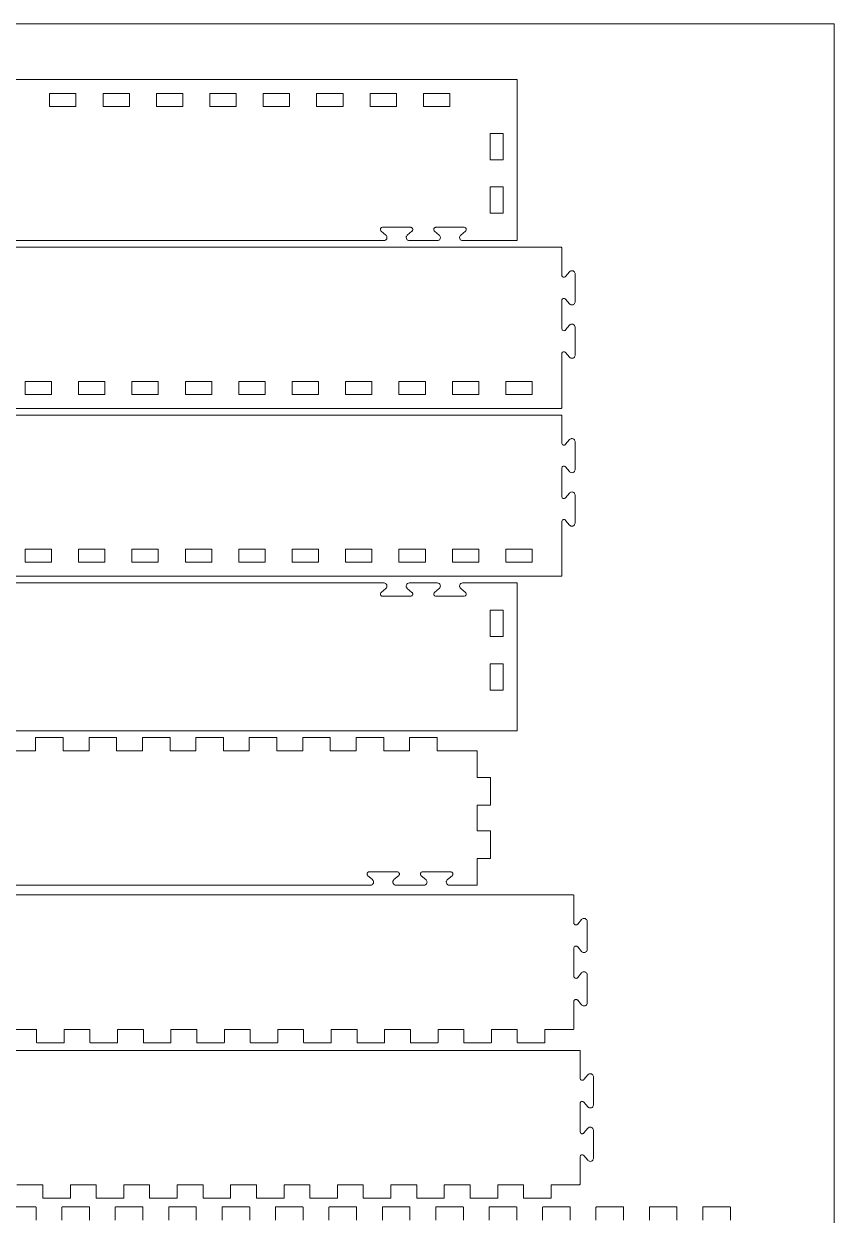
# Model space of a CAD drawing. Header units: millimetres. Extents: x -311 to 454, y -467 to 466.
# Drawn here: x 272 to 454.1, y 145 to 412.6 of the extents above; entities that cross this region are included whole.
import ezdxf

# ---------------------------------------------------------------- set-up
doc = ezdxf.new("R2010")
doc.units = ezdxf.units.MM
doc.header["$MEASUREMENT"] = 0
doc.layers.add('Layer 1', color=7, linetype='Continuous')

# ---------------------------------------------------------------- blocks, each defined once
blk = doc.blocks.new('block 49')
at = {"layer": 'Layer 1', "lineweight": 0}
for points in [[(430.76, 143.81), (430.76, 146.71), (430.76, 146.73), (430.73, 146.78), (430.68, 146.81), (430.66, 146.81), (424.66, 146.81), (424.64, 146.81), (424.59, 146.78), (424.56, 146.73), (424.56, 146.71), (424.56, 143.81)], [(418.76, 143.81), (418.76, 146.71), (418.76, 146.73), (418.73, 146.78), (418.68, 146.81), (418.66, 146.81), (412.66, 146.81), (412.64, 146.81), (412.59, 146.78), (412.56, 146.73), (412.56, 146.71), (412.56, 143.81)], [(406.76, 143.81), (406.76, 146.71), (406.76, 146.73), (406.73, 146.78), (406.68, 146.81), (406.66, 146.81), (400.66, 146.81), (400.64, 146.81), (400.59, 146.78), (400.56, 146.73), (400.56, 146.71), (400.56, 143.81)], [(394.76, 143.81), (394.76, 146.71), (394.76, 146.73), (394.73, 146.78), (394.68, 146.81), (394.66, 146.81), (388.66, 146.81), (388.64, 146.81), (388.59, 146.78), (388.56, 146.73), (388.56, 146.71), (388.56, 143.81)], [(382.76, 143.81), (382.76, 146.71), (382.76, 146.73), (382.73, 146.78), (382.68, 146.81), (382.66, 146.81), (376.66, 146.81), (376.64, 146.81), (376.59, 146.78), (376.56, 146.73), (376.56, 146.71), (376.56, 143.81)], [(370.76, 143.81), (370.76, 146.71), (370.76, 146.73), (370.73, 146.78), (370.68, 146.81), (370.66, 146.81), (364.66, 146.81), (364.64, 146.81), (364.59, 146.78), (364.56, 146.73), (364.56, 146.71), (364.56, 143.81)], [(358.76, 143.81), (358.76, 146.71), (358.76, 146.73), (358.73, 146.78), (358.68, 146.81), (358.66, 146.81), (352.66, 146.81), (352.64, 146.81), (352.59, 146.78), (352.56, 146.73), (352.56, 146.71), (352.56, 143.81)], [(346.76, 143.81), (346.76, 146.71), (346.76, 146.73), (346.73, 146.78), (346.68, 146.81), (346.66, 146.81), (340.66, 146.81), (340.64, 146.81), (340.59, 146.78), (340.56, 146.73), (340.56, 146.71), (340.56, 143.81)], [(334.76, 143.81), (334.76, 146.71), (334.76, 146.73), (334.73, 146.78), (334.68, 146.81), (334.66, 146.81), (328.66, 146.81), (328.64, 146.81), (328.59, 146.78), (328.56, 146.73), (328.56, 146.71), (328.56, 143.81)], [(322.76, 143.81), (322.76, 146.71), (322.76, 146.73), (322.73, 146.78), (322.68, 146.81), (322.66, 146.81), (316.66, 146.81), (316.64, 146.81), (316.59, 146.78), (316.56, 146.73), (316.56, 146.71), (316.56, 143.81)], [(310.76, 143.81), (310.76, 146.71), (310.76, 146.73), (310.73, 146.78), (310.68, 146.81), (310.66, 146.81), (304.66, 146.81), (304.64, 146.81), (304.59, 146.78), (304.56, 146.73), (304.56, 146.71), (304.56, 143.81)], [(298.76, 143.81), (298.76, 146.71), (298.76, 146.73), (298.73, 146.78), (298.68, 146.81), (298.66, 146.81), (292.66, 146.81), (292.64, 146.81), (292.59, 146.78), (292.56, 146.73), (292.56, 146.71), (292.56, 143.81)], [(286.76, 143.81), (286.76, 146.71), (286.76, 146.73), (286.73, 146.78), (286.68, 146.81), (286.66, 146.81), (280.66, 146.81), (280.64, 146.81), (280.59, 146.78), (280.56, 146.73), (280.56, 146.71), (280.56, 143.81)], [(274.76, 143.81), (274.76, 146.71), (274.76, 146.73), (274.73, 146.78), (274.68, 146.81), (274.66, 146.81), (268.66, 146.81)]]:
    blk.add_lwpolyline(points, dxfattribs=at)
blk = doc.blocks.new('block 298')
at = {"layer": 'Layer 1', "lineweight": 0}
blk.add_lwpolyline([(115.76, 219.1), (343.76, 219.1), (349.9, 219.1), (349.95, 219.1), (350.11, 219.13), (350.27, 219.2), (350.3, 219.23), (350.33, 219.25), (350.45, 219.37), (350.54, 219.53), (350.56, 219.56), (350.57, 219.59), (350.6, 219.77), (350.58, 219.95), (350.57, 219.98), (350.56, 220.02), (350.49, 220.17), (350.38, 220.31), (350.35, 220.34), (349.3, 221.22), (349.28, 221.23), (349.2, 221.33), (349.14, 221.45), (349.14, 221.47), (349.13, 221.49), (349.14, 221.75), (349.15, 221.77), (349.16, 221.79), (349.22, 221.9), (349.31, 222), (349.33, 222.01), (349.35, 222.02), (349.47, 222.08), (349.58, 222.1), (349.62, 222.1), (355.9, 222.1), (355.93, 222.1), (356.05, 222.08), (356.16, 222.02), (356.18, 222.01), (356.2, 222), (356.29, 221.9), (356.36, 221.79), (356.37, 221.77), (356.38, 221.75), (356.39, 221.49), (356.38, 221.47), (356.37, 221.45), (356.32, 221.33), (356.24, 221.23), (356.22, 221.22), (355.17, 220.34), (355.14, 220.31), (355.03, 220.17), (354.95, 220.02), (354.94, 219.98), (354.93, 219.95), (354.92, 219.77), (354.95, 219.59), (354.96, 219.56), (354.97, 219.53), (355.06, 219.37), (355.19, 219.25), (355.22, 219.23), (355.25, 219.2), (355.41, 219.13), (355.57, 219.1), (355.62, 219.1), (361.9, 219.1), (361.95, 219.1), (362.11, 219.13), (362.27, 219.2), (362.3, 219.23), (362.33, 219.25), (362.45, 219.37), (362.54, 219.53), (362.56, 219.56), (362.57, 219.59), (362.6, 219.77), (362.58, 219.95), (362.57, 219.98), (362.56, 220.02), (362.49, 220.17), (362.38, 220.31), (362.35, 220.34), (361.3, 221.22), (361.28, 221.23), (361.2, 221.33), (361.14, 221.45), (361.14, 221.47), (361.13, 221.49), (361.14, 221.75), (361.15, 221.77), (361.16, 221.79), (361.22, 221.9), (361.31, 222), (361.33, 222.01), (361.35, 222.02), (361.47, 222.08), (361.58, 222.1), (361.62, 222.1), (367.9, 222.1), (367.93, 222.1), (368.05, 222.08), (368.16, 222.02), (368.18, 222.01), (368.2, 222), (368.29, 221.9), (368.36, 221.79), (368.37, 221.77), (368.38, 221.75), (368.39, 221.49), (368.38, 221.47), (368.37, 221.45), (368.32, 221.33), (368.24, 221.23), (368.22, 221.22), (367.17, 220.34), (367.14, 220.31), (367.03, 220.17), (366.95, 220.02), (366.94, 219.98), (366.93, 219.95), (366.92, 219.77), (366.95, 219.59), (366.96, 219.56), (366.97, 219.53), (367.06, 219.37), (367.19, 219.25), (367.22, 219.23), (367.25, 219.2), (367.41, 219.13), (367.57, 219.1), (367.62, 219.1), (373.76, 219.1), (373.77, 219.1), (373.83, 219.13), (373.86, 219.18), (373.86, 219.2), (373.86, 225.1), (376.76, 225.1), (376.77, 225.1), (376.83, 225.13), (376.86, 225.18), (376.86, 225.2), (376.86, 231.2), (376.86, 231.22), (376.83, 231.27), (376.77, 231.3), (376.76, 231.3), (373.86, 231.3), (373.86, 237.1), (376.76, 237.1), (376.77, 237.1), (376.83, 237.13), (376.86, 237.18), (376.86, 237.2), (376.86, 243.2), (376.86, 243.22), (376.83, 243.27), (376.77, 243.3), (376.76, 243.3), (373.86, 243.3), (373.86, 249.2), (373.86, 249.22), (373.83, 249.27), (373.77, 249.3), (373.76, 249.3), (364.86, 249.3), (364.86, 252.2), (364.86, 252.22), (364.83, 252.27), (364.77, 252.3), (364.76, 252.3), (358.76, 252.3), (358.74, 252.3), (358.69, 252.27), (358.66, 252.22), (358.66, 252.2), (358.66, 249.3), (352.86, 249.3), (352.86, 252.2), (352.86, 252.22), (352.83, 252.27), (352.77, 252.3), (352.76, 252.3), (346.76, 252.3), (346.74, 252.3), (346.69, 252.27), (346.66, 252.22), (346.66, 252.2), (346.66, 249.3), (340.86, 249.3), (340.86, 252.2), (340.86, 252.22), (340.83, 252.27), (340.77, 252.3), (340.76, 252.3), (334.76, 252.3), (334.74, 252.3), (334.69, 252.27), (334.66, 252.22), (334.66, 252.2), (334.66, 249.3), (328.86, 249.3), (328.86, 252.2), (328.86, 252.22), (328.83, 252.27), (328.77, 252.3), (328.76, 252.3), (322.76, 252.3), (322.74, 252.3), (322.69, 252.27), (322.66, 252.22), (322.66, 252.2), (322.66, 249.3), (316.86, 249.3), (316.86, 252.2), (316.86, 252.22), (316.83, 252.27), (316.77, 252.3), (316.76, 252.3), (310.76, 252.3), (310.74, 252.3), (310.69, 252.27), (310.66, 252.22), (310.66, 252.2), (310.66, 249.3), (304.86, 249.3), (304.86, 252.2), (304.86, 252.22), (304.83, 252.27), (304.77, 252.3), (304.76, 252.3), (298.76, 252.3), (298.74, 252.3), (298.69, 252.27), (298.66, 252.22), (298.66, 252.2), (298.66, 249.3), (292.86, 249.3), (292.86, 252.2), (292.86, 252.22), (292.83, 252.27), (292.77, 252.3), (292.76, 252.3), (286.76, 252.3), (286.74, 252.3), (286.69, 252.27), (286.66, 252.22), (286.66, 252.2), (286.66, 249.3), (280.86, 249.3), (280.86, 252.2), (280.86, 252.22), (280.83, 252.27), (280.78, 252.3), (280.76, 252.3), (274.76, 252.3), (274.74, 252.3), (274.69, 252.27), (274.66, 252.22), (274.66, 252.2), (274.66, 249.3), (268.86, 249.3)], dxfattribs=at)
blk = doc.blocks.new('block 299')
at = {"layer": 'Layer 1', "lineweight": 0}
blk.add_lwpolyline([(88.76, 253.8), (376.76, 253.8), (382.76, 253.8), (382.77, 253.8), (382.83, 253.83), (382.86, 253.88), (382.86, 253.9), (382.86, 256.9), (382.86, 286.9), (382.86, 286.92), (382.83, 286.97), (382.77, 287), (382.76, 287), (376.76, 287), (370.62, 287), (370.57, 287), (370.41, 286.97), (370.25, 286.89), (370.22, 286.87), (370.19, 286.85), (370.06, 286.73), (369.97, 286.57), (369.96, 286.54), (369.95, 286.51), (369.92, 286.33), (369.93, 286.16), (369.94, 286.12), (369.95, 286.08), (370.03, 285.93), (370.14, 285.79), (370.17, 285.76), (371.22, 284.88), (371.24, 284.87), (371.32, 284.77), (371.37, 284.66), (371.38, 284.63), (371.39, 284.61), (371.38, 284.35), (371.37, 284.33), (371.36, 284.31), (371.29, 284.2), (371.21, 284.11), (371.19, 284.09), (371.16, 284.08), (370.96, 284), (370.9, 284), (364.62, 284), (364.58, 284), (364.47, 284.02), (364.35, 284.08), (364.33, 284.09), (364.31, 284.11), (364.22, 284.2), (364.16, 284.31), (364.15, 284.33), (364.14, 284.35), (364.13, 284.61), (364.14, 284.63), (364.14, 284.66), (364.2, 284.77), (364.28, 284.87), (364.3, 284.88), (365.35, 285.76), (365.38, 285.79), (365.49, 285.93), (365.56, 286.08), (365.57, 286.12), (365.58, 286.16), (365.6, 286.33), (365.57, 286.51), (365.56, 286.54), (365.54, 286.57), (365.45, 286.73), (365.33, 286.85), (365.3, 286.87), (365.27, 286.89), (365.11, 286.97), (364.95, 287), (364.9, 287), (358.62, 287), (358.56, 287), (358.41, 286.97), (358.25, 286.89), (358.22, 286.87), (358.19, 286.85), (358.06, 286.73), (357.97, 286.57), (357.96, 286.54), (357.95, 286.51), (357.92, 286.33), (357.93, 286.16), (357.94, 286.12), (357.95, 286.08), (358.03, 285.93), (358.14, 285.79), (358.17, 285.76), (359.22, 284.88), (359.24, 284.87), (359.32, 284.77), (359.37, 284.66), (359.38, 284.63), (359.39, 284.61), (359.38, 284.35), (359.37, 284.33), (359.36, 284.31), (359.29, 284.2), (359.2, 284.11), (359.18, 284.09), (359.16, 284.08), (359.05, 284.02), (358.93, 284), (358.9, 284), (352.62, 284), (352.58, 284), (352.47, 284.02), (352.35, 284.08), (352.33, 284.09), (352.31, 284.11), (352.22, 284.2), (352.16, 284.31), (352.15, 284.33), (352.14, 284.35), (352.13, 284.61), (352.14, 284.63), (352.14, 284.66), (352.2, 284.77), (352.28, 284.87), (352.3, 284.88), (353.35, 285.76), (353.38, 285.79), (353.49, 285.93), (353.56, 286.08), (353.57, 286.12), (353.58, 286.16), (353.6, 286.33), (353.57, 286.51), (353.56, 286.54), (353.54, 286.57), (353.45, 286.73), (353.33, 286.85), (353.3, 286.87), (353.27, 286.89), (353.11, 286.97), (352.95, 287), (352.9, 287), (346.76, 287), (118.76, 287)], dxfattribs=at)
blk = doc.blocks.new('block 300')
at = {"layer": 'Layer 1', "lineweight": 0}
blk.add_lwpolyline([(379.72, 265.9), (379.72, 262.94), (376.8, 262.94), (376.8, 268.86), (379.72, 268.86), (379.72, 265.9)], dxfattribs=at)
blk = doc.blocks.new('block 301')
at = {"layer": 'Layer 1', "lineweight": 0}
blk.add_lwpolyline([(379.72, 277.9), (379.72, 274.94), (376.8, 274.94), (376.8, 280.86), (379.72, 280.86), (379.72, 277.9)], dxfattribs=at)
blk = doc.blocks.new('block 319')
at = {"layer": 'Layer 1', "lineweight": 0}
blk.add_lwpolyline([(275.26, 291.64), (272.3, 291.64), (272.3, 294.56), (278.22, 294.56), (278.22, 291.64), (275.26, 291.64)], dxfattribs=at)
blk = doc.blocks.new('block 320')
at = {"layer": 'Layer 1', "lineweight": 0}
blk.add_lwpolyline([(287.26, 291.64), (284.3, 291.64), (284.3, 294.56), (290.22, 294.56), (290.22, 291.64), (287.26, 291.64)], dxfattribs=at)
blk = doc.blocks.new('block 321')
at = {"layer": 'Layer 1', "lineweight": 0}
blk.add_lwpolyline([(299.26, 291.64), (296.3, 291.64), (296.3, 294.56), (302.22, 294.56), (302.22, 291.64), (299.26, 291.64)], dxfattribs=at)
blk = doc.blocks.new('block 322')
at = {"layer": 'Layer 1', "lineweight": 0}
blk.add_lwpolyline([(311.26, 291.64), (308.3, 291.64), (308.3, 294.56), (314.22, 294.56), (314.22, 291.64), (311.26, 291.64)], dxfattribs=at)
blk = doc.blocks.new('block 323')
at = {"layer": 'Layer 1', "lineweight": 0}
blk.add_lwpolyline([(323.26, 291.64), (320.3, 291.64), (320.3, 294.56), (326.22, 294.56), (326.22, 291.64), (323.26, 291.64)], dxfattribs=at)
blk = doc.blocks.new('block 324')
at = {"layer": 'Layer 1', "lineweight": 0}
blk.add_lwpolyline([(335.26, 291.64), (332.3, 291.64), (332.3, 294.56), (338.22, 294.56), (338.22, 291.64), (335.26, 291.64)], dxfattribs=at)
blk = doc.blocks.new('block 325')
at = {"layer": 'Layer 1', "lineweight": 0}
blk.add_lwpolyline([(347.26, 291.64), (344.3, 291.64), (344.3, 294.56), (350.22, 294.56), (350.22, 291.64), (347.26, 291.64)], dxfattribs=at)
blk = doc.blocks.new('block 326')
at = {"layer": 'Layer 1', "lineweight": 0}
blk.add_lwpolyline([(359.26, 291.64), (356.3, 291.64), (356.3, 294.56), (362.22, 294.56), (362.22, 291.64), (359.26, 291.64)], dxfattribs=at)
blk = doc.blocks.new('block 327')
at = {"layer": 'Layer 1', "lineweight": 0}
blk.add_lwpolyline([(371.26, 291.64), (368.3, 291.64), (368.3, 294.56), (374.22, 294.56), (374.22, 291.64), (371.26, 291.64)], dxfattribs=at)
blk = doc.blocks.new('block 328')
at = {"layer": 'Layer 1', "lineweight": 0}
blk.add_lwpolyline([(383.26, 291.64), (380.3, 291.64), (380.3, 294.56), (386.22, 294.56), (386.22, 291.64), (383.26, 291.64)], dxfattribs=at)
blk = doc.blocks.new('block 329')
at = {"layer": 'Layer 1', "lineweight": 0}
blk.add_lwpolyline([(85.76, 288.5), (392.76, 288.5), (392.77, 288.5), (392.83, 288.53), (392.86, 288.58), (392.86, 288.6), (392.86, 294.6), (392.86, 300.74), (392.86, 300.81), (392.93, 301), (392.95, 301.02), (392.96, 301.05), (393.05, 301.14), (393.16, 301.2), (393.19, 301.21), (393.21, 301.22), (393.46, 301.23), (393.49, 301.22), (393.51, 301.22), (393.63, 301.16), (393.72, 301.08), (393.74, 301.06), (394.62, 300.01), (394.64, 299.98), (394.78, 299.87), (394.94, 299.79), (394.98, 299.78), (395.01, 299.78), (395.19, 299.76), (395.36, 299.79), (395.4, 299.8), (395.43, 299.81), (395.58, 299.91), (395.71, 300.03), (395.73, 300.06), (395.75, 300.09), (395.83, 300.25), (395.86, 300.41), (395.86, 300.46), (395.86, 306.74), (395.86, 306.79), (395.83, 306.95), (395.75, 307.11), (395.73, 307.14), (395.71, 307.17), (395.58, 307.3), (395.43, 307.39), (395.4, 307.4), (395.36, 307.41), (395.19, 307.44), (395.01, 307.42), (394.98, 307.42), (394.94, 307.41), (394.78, 307.33), (394.64, 307.22), (394.62, 307.19), (393.74, 306.14), (393.72, 306.12), (393.63, 306.04), (393.51, 305.98), (393.49, 305.98), (393.46, 305.97), (393.21, 305.98), (393.19, 305.99), (393.16, 306), (393.05, 306.07), (392.96, 306.15), (392.95, 306.18), (392.93, 306.2), (392.88, 306.31), (392.86, 306.42), (392.86, 306.46), (392.86, 312.74), (392.86, 312.81), (392.93, 313), (392.95, 313.03), (392.96, 313.05), (393.05, 313.14), (393.16, 313.2), (393.19, 313.21), (393.21, 313.22), (393.46, 313.23), (393.49, 313.22), (393.51, 313.22), (393.63, 313.16), (393.72, 313.08), (393.74, 313.06), (394.62, 312.01), (394.64, 311.99), (394.78, 311.87), (394.94, 311.79), (394.98, 311.78), (395.01, 311.78), (395.19, 311.76), (395.36, 311.79), (395.4, 311.8), (395.43, 311.82), (395.58, 311.91), (395.71, 312.03), (395.73, 312.06), (395.75, 312.09), (395.83, 312.25), (395.86, 312.41), (395.86, 312.46), (395.86, 318.74), (395.86, 318.79), (395.83, 318.95), (395.75, 319.11), (395.73, 319.14), (395.71, 319.17), (395.58, 319.3), (395.43, 319.39), (395.4, 319.4), (395.36, 319.41), (395.19, 319.44), (395.01, 319.43), (394.98, 319.41), (394.94, 319.41), (394.78, 319.33), (394.64, 319.22), (394.62, 319.19), (393.74, 318.14), (393.72, 318.12), (393.63, 318.04), (393.51, 317.99), (393.49, 317.98), (393.46, 317.97), (393.21, 317.98), (393.19, 317.99), (393.16, 318), (393.05, 318.06), (392.96, 318.15), (392.95, 318.17), (392.93, 318.19), (392.88, 318.31), (392.86, 318.42), (392.86, 318.46), (392.86, 324.6), (392.86, 324.62), (392.83, 324.67), (392.77, 324.7), (392.76, 324.7), (85.76, 324.7)], dxfattribs=at)
blk = doc.blocks.new('block 345')
at = {"layer": 'Layer 1', "lineweight": 0}
blk.add_lwpolyline([(275.26, 329.34), (272.3, 329.34), (272.3, 332.26), (278.22, 332.26), (278.22, 329.34), (275.26, 329.34)], dxfattribs=at)
blk = doc.blocks.new('block 346')
at = {"layer": 'Layer 1', "lineweight": 0}
blk.add_lwpolyline([(287.26, 329.34), (284.3, 329.34), (284.3, 332.26), (290.22, 332.26), (290.22, 329.34), (287.26, 329.34)], dxfattribs=at)
blk = doc.blocks.new('block 347')
at = {"layer": 'Layer 1', "lineweight": 0}
blk.add_lwpolyline([(299.26, 329.34), (296.3, 329.34), (296.3, 332.26), (302.22, 332.26), (302.22, 329.34), (299.26, 329.34)], dxfattribs=at)
blk = doc.blocks.new('block 348')
at = {"layer": 'Layer 1', "lineweight": 0}
blk.add_lwpolyline([(311.26, 329.34), (308.3, 329.34), (308.3, 332.26), (314.22, 332.26), (314.22, 329.34), (311.26, 329.34)], dxfattribs=at)
blk = doc.blocks.new('block 349')
at = {"layer": 'Layer 1', "lineweight": 0}
blk.add_lwpolyline([(323.26, 329.34), (320.3, 329.34), (320.3, 332.26), (326.22, 332.26), (326.22, 329.34), (323.26, 329.34)], dxfattribs=at)
blk = doc.blocks.new('block 350')
at = {"layer": 'Layer 1', "lineweight": 0}
blk.add_lwpolyline([(335.26, 329.34), (332.3, 329.34), (332.3, 332.26), (338.22, 332.26), (338.22, 329.34), (335.26, 329.34)], dxfattribs=at)
blk = doc.blocks.new('block 351')
at = {"layer": 'Layer 1', "lineweight": 0}
blk.add_lwpolyline([(347.26, 329.34), (344.3, 329.34), (344.3, 332.26), (350.22, 332.26), (350.22, 329.34), (347.26, 329.34)], dxfattribs=at)
blk = doc.blocks.new('block 352')
at = {"layer": 'Layer 1', "lineweight": 0}
blk.add_lwpolyline([(359.26, 329.34), (356.3, 329.34), (356.3, 332.26), (362.22, 332.26), (362.22, 329.34), (359.26, 329.34)], dxfattribs=at)
blk = doc.blocks.new('block 353')
at = {"layer": 'Layer 1', "lineweight": 0}
blk.add_lwpolyline([(371.26, 329.34), (368.3, 329.34), (368.3, 332.26), (374.22, 332.26), (374.22, 329.34), (371.26, 329.34)], dxfattribs=at)
blk = doc.blocks.new('block 354')
at = {"layer": 'Layer 1', "lineweight": 0}
blk.add_lwpolyline([(383.26, 329.34), (380.3, 329.34), (380.3, 332.26), (386.22, 332.26), (386.22, 329.34), (383.26, 329.34)], dxfattribs=at)
blk = doc.blocks.new('block 355')
at = {"layer": 'Layer 1', "lineweight": 0}
blk.add_lwpolyline([(85.76, 326.2), (392.76, 326.2), (392.77, 326.2), (392.83, 326.23), (392.86, 326.28), (392.86, 326.3), (392.86, 332.3), (392.86, 338.44), (392.86, 338.48), (392.88, 338.59), (392.93, 338.7), (392.95, 338.73), (392.96, 338.75), (393.05, 338.84), (393.16, 338.9), (393.19, 338.91), (393.21, 338.92), (393.46, 338.93), (393.49, 338.92), (393.51, 338.92), (393.63, 338.86), (393.72, 338.78), (393.74, 338.76), (394.62, 337.71), (394.64, 337.69), (394.78, 337.57), (394.94, 337.49), (394.98, 337.48), (395.01, 337.48), (395.19, 337.46), (395.36, 337.49), (395.4, 337.5), (395.43, 337.52), (395.58, 337.6), (395.71, 337.73), (395.73, 337.76), (395.75, 337.79), (395.83, 337.95), (395.86, 338.11), (395.86, 338.16), (395.86, 344.44), (395.86, 344.49), (395.83, 344.65), (395.75, 344.81), (395.73, 344.84), (395.71, 344.87), (395.58, 344.99), (395.43, 345.09), (395.4, 345.1), (395.36, 345.11), (395.19, 345.14), (395.01, 345.13), (394.98, 345.11), (394.94, 345.11), (394.78, 345.03), (394.64, 344.92), (394.62, 344.89), (393.74, 343.84), (393.72, 343.82), (393.63, 343.74), (393.51, 343.69), (393.49, 343.68), (393.46, 343.67), (393.21, 343.68), (393.19, 343.69), (393.16, 343.7), (393.05, 343.76), (392.96, 343.85), (392.95, 343.87), (392.93, 343.9), (392.86, 344.1), (392.86, 344.16), (392.86, 350.44), (392.86, 350.48), (392.88, 350.59), (392.93, 350.71), (392.95, 350.73), (392.96, 350.75), (393.05, 350.84), (393.16, 350.9), (393.19, 350.91), (393.21, 350.92), (393.46, 350.93), (393.49, 350.92), (393.51, 350.91), (393.63, 350.86), (393.72, 350.78), (393.74, 350.76), (394.62, 349.71), (394.64, 349.68), (394.78, 349.57), (394.94, 349.49), (394.98, 349.49), (395.01, 349.48), (395.19, 349.46), (395.36, 349.49), (395.4, 349.5), (395.43, 349.52), (395.58, 349.61), (395.71, 349.73), (395.73, 349.76), (395.75, 349.79), (395.83, 349.95), (395.86, 350.11), (395.86, 350.16), (395.86, 356.44), (395.86, 356.49), (395.83, 356.65), (395.75, 356.81), (395.73, 356.84), (395.71, 356.87), (395.58, 357), (395.43, 357.08), (395.4, 357.1), (395.36, 357.11), (395.19, 357.14), (395.01, 357.13), (394.98, 357.12), (394.94, 357.11), (394.78, 357.03), (394.64, 356.92), (394.62, 356.89), (393.74, 355.84), (393.72, 355.82), (393.63, 355.74), (393.51, 355.68), (393.49, 355.68), (393.46, 355.67), (393.21, 355.68), (393.19, 355.69), (393.16, 355.7), (393.05, 355.77), (392.96, 355.85), (392.95, 355.87), (392.93, 355.9), (392.88, 356.01), (392.86, 356.13), (392.86, 356.16), (392.86, 362.3), (392.86, 362.32), (392.83, 362.37), (392.77, 362.4), (392.76, 362.4), (85.76, 362.4)], dxfattribs=at)
blk = doc.blocks.new('block 356')
at = {"layer": 'Layer 1', "lineweight": 0}
blk.add_lwpolyline([(118.76, 363.9), (346.76, 363.9), (352.9, 363.9), (352.95, 363.9), (353.11, 363.93), (353.27, 364.01), (353.3, 364.03), (353.33, 364.05), (353.45, 364.18), (353.54, 364.33), (353.56, 364.36), (353.57, 364.39), (353.6, 364.57), (353.58, 364.75), (353.57, 364.78), (353.56, 364.82), (353.49, 364.98), (353.38, 365.11), (353.35, 365.13), (352.3, 366.02), (352.28, 366.03), (352.2, 366.13), (352.14, 366.25), (352.14, 366.27), (352.13, 366.3), (352.14, 366.55), (352.15, 366.57), (352.16, 366.6), (352.22, 366.7), (352.31, 366.8), (352.33, 366.81), (352.35, 366.82), (352.47, 366.88), (352.58, 366.9), (352.62, 366.9), (358.9, 366.9), (358.93, 366.9), (359.05, 366.88), (359.16, 366.82), (359.18, 366.81), (359.2, 366.8), (359.29, 366.7), (359.36, 366.6), (359.37, 366.57), (359.38, 366.55), (359.39, 366.3), (359.38, 366.27), (359.37, 366.25), (359.32, 366.13), (359.24, 366.03), (359.22, 366.02), (358.17, 365.13), (358.14, 365.11), (358.03, 364.98), (357.95, 364.82), (357.94, 364.78), (357.93, 364.75), (357.92, 364.57), (357.95, 364.39), (357.96, 364.36), (357.97, 364.33), (358.06, 364.18), (358.19, 364.05), (358.22, 364.03), (358.25, 364.01), (358.41, 363.93), (358.56, 363.9), (358.62, 363.9), (364.9, 363.9), (364.95, 363.9), (365.11, 363.93), (365.27, 364.01), (365.3, 364.03), (365.33, 364.05), (365.45, 364.18), (365.54, 364.33), (365.56, 364.36), (365.57, 364.39), (365.6, 364.57), (365.58, 364.75), (365.57, 364.78), (365.56, 364.82), (365.49, 364.98), (365.38, 365.11), (365.35, 365.13), (364.3, 366.02), (364.28, 366.03), (364.2, 366.13), (364.14, 366.25), (364.14, 366.27), (364.13, 366.3), (364.14, 366.55), (364.15, 366.57), (364.16, 366.6), (364.22, 366.7), (364.31, 366.8), (364.33, 366.81), (364.35, 366.82), (364.47, 366.88), (364.58, 366.9), (364.62, 366.9), (370.9, 366.9), (370.97, 366.9), (371.16, 366.82), (371.19, 366.81), (371.21, 366.8), (371.29, 366.7), (371.36, 366.6), (371.37, 366.57), (371.38, 366.55), (371.39, 366.3), (371.38, 366.27), (371.37, 366.25), (371.32, 366.13), (371.24, 366.03), (371.22, 366.02), (370.17, 365.13), (370.14, 365.11), (370.03, 364.98), (369.95, 364.82), (369.94, 364.78), (369.93, 364.75), (369.92, 364.57), (369.95, 364.39), (369.96, 364.36), (369.97, 364.33), (370.06, 364.18), (370.19, 364.05), (370.22, 364.03), (370.25, 364.01), (370.41, 363.93), (370.57, 363.9), (370.62, 363.9), (376.76, 363.9), (382.76, 363.9), (382.77, 363.9), (382.83, 363.93), (382.86, 363.98), (382.86, 364), (382.86, 394), (382.86, 400), (382.86, 400.02), (382.83, 400.07), (382.77, 400.1), (382.76, 400.1), (376.76, 400.1), (88.76, 400.1)], dxfattribs=at)
blk = doc.blocks.new('block 357')
at = {"layer": 'Layer 1', "lineweight": 0}
blk.add_lwpolyline([(379.72, 373), (379.72, 370.04), (376.8, 370.04), (376.8, 375.96), (379.72, 375.96), (379.72, 373)], dxfattribs=at)
blk = doc.blocks.new('block 358')
at = {"layer": 'Layer 1', "lineweight": 0}
blk.add_lwpolyline([(379.72, 385), (379.72, 382.04), (376.8, 382.04), (376.8, 387.96), (379.72, 387.96), (379.72, 385)], dxfattribs=at)
blk = doc.blocks.new('block 359')
at = {"layer": 'Layer 1', "lineweight": 0}
blk.add_lwpolyline([(364.76, 396.96), (367.72, 396.96), (367.72, 394.04), (361.8, 394.04), (361.8, 396.96), (364.76, 396.96)], dxfattribs=at)
blk = doc.blocks.new('block 360')
at = {"layer": 'Layer 1', "lineweight": 0}
blk.add_lwpolyline([(352.76, 396.96), (355.72, 396.96), (355.72, 394.04), (349.8, 394.04), (349.8, 396.96), (352.76, 396.96)], dxfattribs=at)
blk = doc.blocks.new('block 361')
at = {"layer": 'Layer 1', "lineweight": 0}
blk.add_lwpolyline([(340.76, 396.96), (343.72, 396.96), (343.72, 394.04), (337.8, 394.04), (337.8, 396.96), (340.76, 396.96)], dxfattribs=at)
blk = doc.blocks.new('block 362')
at = {"layer": 'Layer 1', "lineweight": 0}
blk.add_lwpolyline([(328.76, 396.96), (331.72, 396.96), (331.72, 394.04), (325.8, 394.04), (325.8, 396.96), (328.76, 396.96)], dxfattribs=at)
blk = doc.blocks.new('block 363')
at = {"layer": 'Layer 1', "lineweight": 0}
blk.add_lwpolyline([(316.76, 396.96), (319.72, 396.96), (319.72, 394.04), (313.8, 394.04), (313.8, 396.96), (316.76, 396.96)], dxfattribs=at)
blk = doc.blocks.new('block 364')
at = {"layer": 'Layer 1', "lineweight": 0}
blk.add_lwpolyline([(304.76, 396.96), (307.72, 396.96), (307.72, 394.04), (301.8, 394.04), (301.8, 396.96), (304.76, 396.96)], dxfattribs=at)
blk = doc.blocks.new('block 365')
at = {"layer": 'Layer 1', "lineweight": 0}
blk.add_lwpolyline([(292.76, 396.96), (295.72, 396.96), (295.72, 394.04), (289.8, 394.04), (289.8, 396.96), (292.76, 396.96)], dxfattribs=at)
blk = doc.blocks.new('block 366')
at = {"layer": 'Layer 1', "lineweight": 0}
blk.add_lwpolyline([(280.76, 396.96), (283.72, 396.96), (283.72, 394.04), (277.8, 394.04), (277.8, 396.96), (280.76, 396.96)], dxfattribs=at)
blk = doc.blocks.new('block 385')
at = {"layer": 'Layer 1', "lineweight": 0}
blk.add_lwpolyline([(269.07, 186.7), (274.87, 186.7), (274.87, 183.8), (274.87, 183.78), (274.9, 183.73), (274.95, 183.7), (274.97, 183.7), (280.97, 183.7), (280.99, 183.7), (281.04, 183.73), (281.07, 183.78), (281.07, 183.8), (281.07, 186.7), (286.87, 186.7), (286.87, 183.8), (286.87, 183.78), (286.9, 183.73), (286.95, 183.7), (286.97, 183.7), (292.97, 183.7), (292.99, 183.7), (293.04, 183.73), (293.07, 183.78), (293.07, 183.8), (293.07, 186.7), (298.87, 186.7), (298.87, 183.8), (298.87, 183.78), (298.9, 183.73), (298.95, 183.7), (298.97, 183.7), (304.97, 183.7), (304.99, 183.7), (305.04, 183.73), (305.07, 183.78), (305.07, 183.8), (305.07, 186.7), (310.87, 186.7), (310.87, 183.8), (310.87, 183.78), (310.9, 183.73), (310.95, 183.7), (310.97, 183.7), (316.97, 183.7), (316.99, 183.7), (317.04, 183.73), (317.07, 183.78), (317.07, 183.8), (317.07, 186.7), (322.87, 186.7), (322.87, 183.8), (322.87, 183.78), (322.9, 183.73), (322.95, 183.7), (322.97, 183.7), (328.97, 183.7), (328.99, 183.7), (329.04, 183.73), (329.07, 183.78), (329.07, 183.8), (329.07, 186.7), (334.87, 186.7), (334.87, 183.8), (334.87, 183.78), (334.9, 183.73), (334.95, 183.7), (334.97, 183.7), (340.97, 183.7), (340.99, 183.7), (341.04, 183.73), (341.07, 183.78), (341.07, 183.8), (341.07, 186.7), (346.87, 186.7), (346.87, 183.8), (346.87, 183.78), (346.9, 183.73), (346.95, 183.7), (346.97, 183.7), (352.97, 183.7), (352.99, 183.7), (353.04, 183.73), (353.07, 183.78), (353.07, 183.8), (353.07, 186.7), (358.87, 186.7), (358.87, 183.8), (358.87, 183.78), (358.9, 183.73), (358.95, 183.7), (358.97, 183.7), (364.97, 183.7), (364.99, 183.7), (365.04, 183.73), (365.07, 183.78), (365.07, 183.8), (365.07, 186.7), (370.87, 186.7), (370.87, 183.8), (370.87, 183.78), (370.9, 183.73), (370.95, 183.7), (370.97, 183.7), (376.97, 183.7), (376.99, 183.7), (377.04, 183.73), (377.07, 183.78), (377.07, 183.8), (377.07, 186.7), (382.87, 186.7), (382.87, 183.8), (382.87, 183.78), (382.9, 183.73), (382.95, 183.7), (382.97, 183.7), (388.97, 183.7), (388.99, 183.7), (389.04, 183.73), (389.07, 183.78), (389.07, 183.8), (389.07, 186.7), (395.47, 186.7), (395.49, 186.7), (395.54, 186.73), (395.57, 186.78), (395.57, 186.8), (395.57, 192.94), (395.57, 192.98), (395.59, 193.09), (395.65, 193.2), (395.66, 193.23), (395.68, 193.25), (395.77, 193.34), (395.88, 193.4), (395.9, 193.41), (395.92, 193.42), (396.18, 193.43), (396.2, 193.42), (396.23, 193.42), (396.34, 193.36), (396.44, 193.28), (396.45, 193.26), (397.34, 192.21), (397.36, 192.19), (397.49, 192.07), (397.66, 191.99), (397.69, 191.98), (397.72, 191.98), (397.9, 191.96), (398.08, 191.99), (398.11, 192), (398.14, 192.02), (398.3, 192.1), (398.42, 192.23), (398.45, 192.26), (398.47, 192.29), (398.54, 192.45), (398.57, 192.61), (398.57, 192.66), (398.57, 198.94), (398.57, 198.99), (398.54, 199.15), (398.47, 199.31), (398.45, 199.34), (398.42, 199.37), (398.3, 199.49), (398.14, 199.59), (398.11, 199.6), (398.08, 199.61), (397.9, 199.64), (397.72, 199.63), (397.69, 199.61), (397.66, 199.61), (397.49, 199.53), (397.36, 199.42), (397.34, 199.39), (396.45, 198.34), (396.44, 198.32), (396.34, 198.24), (396.23, 198.19), (396.2, 198.18), (396.18, 198.17), (395.92, 198.18), (395.9, 198.19), (395.88, 198.2), (395.77, 198.26), (395.68, 198.35), (395.66, 198.37), (395.65, 198.4), (395.59, 198.51), (395.57, 198.62), (395.57, 198.66), (395.57, 204.94), (395.57, 205.01), (395.65, 205.21), (395.66, 205.23), (395.68, 205.25), (395.77, 205.34), (395.88, 205.4), (395.9, 205.41), (395.92, 205.42), (396.18, 205.43), (396.2, 205.42), (396.23, 205.41), (396.34, 205.36), (396.44, 205.28), (396.45, 205.26), (397.34, 204.21), (397.36, 204.18), (397.49, 204.07), (397.66, 204), (397.69, 203.99), (397.72, 203.97), (397.9, 203.96), (398.08, 203.99), (398.11, 204), (398.14, 204.02), (398.3, 204.11), (398.42, 204.23), (398.45, 204.26), (398.47, 204.29), (398.54, 204.45), (398.57, 204.61), (398.57, 204.66), (398.57, 210.94), (398.57, 210.99), (398.54, 211.15), (398.47, 211.31), (398.45, 211.34), (398.42, 211.37), (398.3, 211.5), (398.14, 211.58), (398.11, 211.6), (398.08, 211.61), (397.9, 211.64), (397.72, 211.63), (397.69, 211.62), (397.66, 211.61), (397.49, 211.53), (397.36, 211.42), (397.34, 211.39), (396.45, 210.34), (396.44, 210.32), (396.34, 210.24), (396.23, 210.18), (396.2, 210.18), (396.18, 210.17), (395.92, 210.18), (395.9, 210.19), (395.88, 210.2), (395.77, 210.27), (395.68, 210.35), (395.66, 210.37), (395.65, 210.4), (395.59, 210.51), (395.57, 210.62), (395.57, 210.66), (395.57, 216.8), (395.57, 216.82), (395.54, 216.87), (395.49, 216.9), (395.47, 216.9), (88.47, 216.9)], dxfattribs=at)
blk = doc.blocks.new('block 386')
at = {"layer": 'Layer 1', "lineweight": 0}
blk.add_lwpolyline([(270.47, 151.79), (276.27, 151.79), (276.27, 148.89), (276.27, 148.87), (276.3, 148.82), (276.36, 148.79), (276.37, 148.79), (282.37, 148.79), (282.39, 148.79), (282.44, 148.82), (282.47, 148.87), (282.47, 148.89), (282.47, 151.79), (288.27, 151.79), (288.27, 148.89), (288.27, 148.87), (288.3, 148.82), (288.36, 148.79), (288.37, 148.79), (294.37, 148.79), (294.39, 148.79), (294.44, 148.82), (294.47, 148.87), (294.47, 148.89), (294.47, 151.79), (300.27, 151.79), (300.27, 148.89), (300.27, 148.87), (300.3, 148.82), (300.36, 148.79), (300.37, 148.79), (306.37, 148.79), (306.39, 148.79), (306.44, 148.82), (306.47, 148.87), (306.47, 148.89), (306.47, 151.79), (312.27, 151.79), (312.27, 148.89), (312.27, 148.87), (312.3, 148.82), (312.36, 148.79), (312.37, 148.79), (318.37, 148.79), (318.39, 148.79), (318.44, 148.82), (318.47, 148.87), (318.47, 148.89), (318.47, 151.79), (324.27, 151.79), (324.27, 148.89), (324.27, 148.87), (324.3, 148.82), (324.36, 148.79), (324.37, 148.79), (330.37, 148.79), (330.39, 148.79), (330.44, 148.82), (330.47, 148.87), (330.47, 148.89), (330.47, 151.79), (336.27, 151.79), (336.27, 148.89), (336.27, 148.87), (336.3, 148.82), (336.36, 148.79), (336.37, 148.79), (342.37, 148.79), (342.39, 148.79), (342.44, 148.82), (342.47, 148.87), (342.47, 148.89), (342.47, 151.79), (348.27, 151.79), (348.27, 148.89), (348.27, 148.87), (348.3, 148.82), (348.36, 148.79), (348.37, 148.79), (354.37, 148.79), (354.39, 148.79), (354.44, 148.82), (354.47, 148.87), (354.47, 148.89), (354.47, 151.79), (360.27, 151.79), (360.27, 148.89), (360.27, 148.87), (360.3, 148.82), (360.36, 148.79), (360.37, 148.79), (366.37, 148.79), (366.39, 148.79), (366.44, 148.82), (366.47, 148.87), (366.47, 148.89), (366.47, 151.79), (372.27, 151.79), (372.27, 148.89), (372.27, 148.87), (372.3, 148.82), (372.36, 148.79), (372.37, 148.79), (378.37, 148.79), (378.39, 148.79), (378.44, 148.82), (378.47, 148.87), (378.47, 148.89), (378.47, 151.79), (384.27, 151.79), (384.27, 148.89), (384.27, 148.87), (384.3, 148.82), (384.36, 148.79), (384.37, 148.79), (390.37, 148.79), (390.39, 148.79), (390.44, 148.82), (390.47, 148.87), (390.47, 148.89), (390.47, 151.79), (396.87, 151.79), (396.89, 151.79), (396.94, 151.82), (396.97, 151.87), (396.97, 151.89), (396.97, 158.03), (396.97, 158.07), (397, 158.18), (397.05, 158.29), (397.06, 158.31), (397.08, 158.34), (397.17, 158.43), (397.28, 158.49), (397.3, 158.5), (397.33, 158.51), (397.58, 158.52), (397.6, 158.51), (397.63, 158.51), (397.74, 158.45), (397.84, 158.37), (397.86, 158.35), (398.74, 157.3), (398.76, 157.27), (398.9, 157.16), (399.06, 157.08), (399.09, 157.07), (399.13, 157.07), (399.3, 157.05), (399.48, 157.08), (399.51, 157.09), (399.55, 157.1), (399.7, 157.2), (399.83, 157.32), (399.85, 157.35), (399.87, 157.38), (399.94, 157.54), (399.97, 157.7), (399.97, 157.75), (399.97, 164.03), (399.97, 164.08), (399.94, 164.24), (399.87, 164.4), (399.85, 164.43), (399.83, 164.46), (399.7, 164.59), (399.55, 164.68), (399.51, 164.69), (399.48, 164.7), (399.3, 164.73), (399.13, 164.71), (399.09, 164.7), (399.06, 164.7), (398.9, 164.62), (398.76, 164.51), (398.74, 164.48), (397.86, 163.43), (397.84, 163.41), (397.74, 163.33), (397.63, 163.28), (397.6, 163.27), (397.58, 163.26), (397.33, 163.27), (397.3, 163.28), (397.28, 163.29), (397.17, 163.35), (397.08, 163.44), (397.06, 163.47), (397.05, 163.49), (396.97, 163.68), (396.97, 163.75), (396.97, 170.03), (396.97, 170.07), (397, 170.18), (397.05, 170.3), (397.06, 170.32), (397.08, 170.34), (397.17, 170.43), (397.28, 170.49), (397.3, 170.5), (397.33, 170.51), (397.58, 170.52), (397.6, 170.51), (397.63, 170.51), (397.74, 170.45), (397.84, 170.37), (397.86, 170.35), (398.74, 169.3), (398.76, 169.27), (398.9, 169.16), (399.06, 169.09), (399.09, 169.07), (399.13, 169.07), (399.3, 169.05), (399.48, 169.08), (399.51, 169.09), (399.55, 169.11), (399.7, 169.19), (399.83, 169.32), (399.85, 169.35), (399.87, 169.38), (399.94, 169.54), (399.97, 169.7), (399.97, 169.75), (399.97, 176.03), (399.97, 176.08), (399.94, 176.24), (399.87, 176.4), (399.85, 176.43), (399.83, 176.46), (399.7, 176.59), (399.55, 176.68), (399.51, 176.69), (399.48, 176.7), (399.3, 176.73), (399.13, 176.72), (399.09, 176.71), (399.06, 176.69), (398.9, 176.62), (398.76, 176.51), (398.74, 176.48), (397.86, 175.43), (397.84, 175.41), (397.74, 175.33), (397.63, 175.27), (397.6, 175.27), (397.58, 175.26), (397.33, 175.27), (397.3, 175.28), (397.28, 175.29), (397.17, 175.35), (397.08, 175.44), (397.06, 175.46), (397.05, 175.48), (397, 175.6), (396.97, 175.71), (396.97, 175.75), (396.97, 181.89), (396.97, 181.91), (396.94, 181.96), (396.89, 181.99), (396.87, 181.99), (89.87, 181.99)], dxfattribs=at)

msp = doc.modelspace()

# ---------------------------------------------------------------- linework, layer by layer
at = {"layer": 'Layer 1', "lineweight": 0}
msp.add_lwpolyline([(454.07, -467.39), (-245.93, -467.39), (-245.93, 412.61), (454.07, 412.61), (454.07, -467.39)], dxfattribs=at)

# ---------------------------------------------------------------- block references
at = {"layer": 'Layer 1'}
for name in ['block 356', 'block 366', 'block 365', 'block 364', 'block 363', 'block 362', 'block 361', 'block 360', 'block 359', 'block 358', 'block 357', 'block 355', 'block 345', 'block 346', 'block 347', 'block 348', 'block 349', 'block 350', 'block 351', 'block 352', 'block 353', 'block 354', 'block 329', 'block 319', 'block 320', 'block 321', 'block 322', 'block 323', 'block 324', 'block 325', 'block 326', 'block 327', 'block 328', 'block 299', 'block 301', 'block 300', 'block 298', 'block 385', 'block 386', 'block 49']:
    msp.add_blockref(name, (0, 0), dxfattribs=at)

doc.saveas('drawing.dxf')
